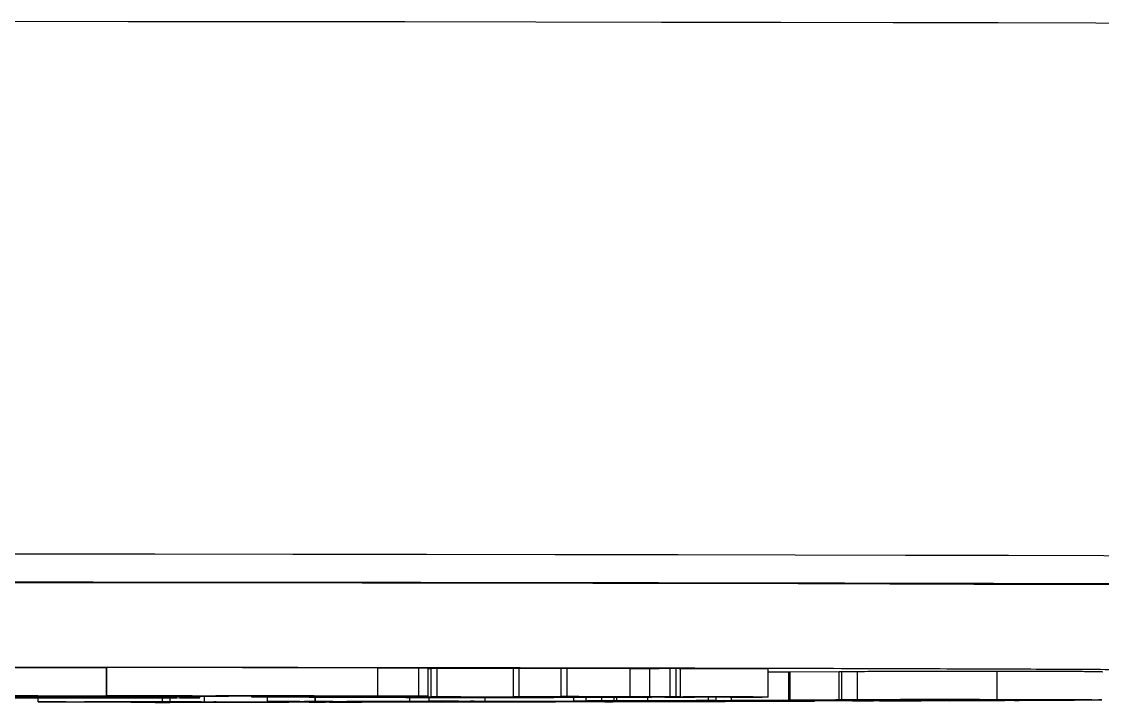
# Model space of a CAD drawing. Header units: millimetres. Extents: x 2251 to 4395, y 932 to 2449.
# Drawn here: x 3127.56 to 3166.1, y 1090.1 to 1114.38 of the extents above; entities that cross this region are included whole.
import ezdxf

# ---------------------------------------------------------------- set-up
doc = ezdxf.new("R2010")
doc.units = ezdxf.units.MM

msp = doc.modelspace()

# ---------------------------------------------------------------- linework, layer by layer
at = {"color": 7, "linetype": 'Continuous', "lineweight": 25}
for p, q in [((3130.588, 1091.322), (3126.519, 1091.328)), ((3130.598, 1091.322), (3130.588, 1091.322)), ((3130.588, 1090.322), (3130.588, 1091.322)), ((3140.261, 1091.322), (3130.598, 1091.337)), ((3130.598, 1090.337), (3130.598, 1091.337)), ((3141.719, 1091.322), (3140.261, 1091.322)), ((3140.261, 1090.322), (3140.261, 1091.322)), ((3142.053, 1091.318), (3141.719, 1091.322)), ((3141.719, 1090.322), (3141.719, 1091.322)), ((3142.053, 1090.318), (3142.053, 1091.318)), ((3142.165, 1091.294), (3142.053, 1091.294)), ((3142.371, 1091.299), (3142.165, 1091.297)), ((3142.165, 1090.297), (3142.165, 1091.297)), ((3145.101, 1091.289), (3142.371, 1091.299)), ((3142.371, 1090.299), (3142.371, 1091.299)), ((3145.306, 1091.299), (3145.101, 1091.297)), ((3145.101, 1090.297), (3145.101, 1091.297)), ((3146.804, 1091.294), (3145.306, 1091.299)), ((3145.306, 1090.299), (3145.306, 1091.299)), ((3147.009, 1091.303), (3146.804, 1091.301)), ((3146.804, 1090.301), (3146.804, 1091.301)), ((3149.262, 1091.295), (3147.009, 1091.303)), ((3147.009, 1090.303), (3147.009, 1091.303)), ((3149.262, 1090.295), (3149.262, 1091.295)), ((3149.945, 1091.297), (3149.945, 1090.297)), ((3150.898, 1091.301), (3150.685, 1091.301)), ((3150.685, 1090.301), (3150.685, 1091.301)), ((3150.898, 1090.301), (3150.898, 1091.301)), ((3151.055, 1090.298), (3151.055, 1091.298)), ((3154.188, 1090.291), (3154.188, 1091.291)), ((3154.905, 1091.173), (3154.188, 1091.17)), ((3154.964, 1091.173), (3154.905, 1091.173)), ((3154.905, 1091.173), (3154.905, 1090.173)), ((3156.719, 1091.184), (3154.964, 1091.173)), ((3154.964, 1090.173), (3154.964, 1091.173)), ((3156.811, 1091.184), (3156.719, 1091.184)), ((3156.719, 1090.184), (3156.719, 1091.184)), ((3157.364, 1091.189), (3156.811, 1091.185)), ((3156.811, 1090.185), (3156.811, 1091.185)), ((3157.364, 1090.189), (3157.364, 1091.189)), ((3162.351, 1090.195), (3162.351, 1091.195)), ((3126.519, 1090.328), (3130.588, 1090.322)), ((3130.344, 1090.321), (3128.14, 1090.325)), ((3128.15, 1090.112), (3128.15, 1090.251)), ((3128.15, 1090.112), (3132.586, 1090.117)), ((3128.304, 1090.111), (3128.15, 1090.112)), ((3128.531, 1090.112), (3128.304, 1090.111)), ((3128.752, 1090.262), (3128.752, 1090.263)), ((3128.752, 1090.263), (3130.252, 1090.263)), ((3128.752, 1090.263), (3128.752, 1090.263)), ((3128.909, 1090.262), (3128.752, 1090.262)), ((3128.752, 1090.253), (3128.752, 1090.262)), ((3129.962, 1090.253), (3128.752, 1090.253)), ((3128.752, 1090.253), (3128.752, 1090.253)), ((3128.752, 1090.253), (3128.909, 1090.253)), ((3128.909, 1090.253), (3128.909, 1090.262)), ((3132.79, 1090.097), (3129.142, 1090.111)), ((3129.146, 1090.254), (3129.146, 1090.262)), ((3129.567, 1090.258), (3129.567, 1090.262)), ((3130.173, 1090.258), (3129.567, 1090.258)), ((3129.567, 1090.258), (3129.567, 1090.254)), ((3130.146, 1090.258), (3129.567, 1090.258)), ((3129.725, 1090.3), (3129.725, 1090.322)), ((3130.929, 1090.299), (3129.725, 1090.3)), ((3129.804, 1090.262), (3130.094, 1090.262)), ((3129.804, 1090.253), (3129.804, 1090.258)), ((3129.804, 1090.253), (3129.962, 1090.253)), ((3129.866, 1090.112), (3131.448, 1090.106)), ((3129.962, 1090.253), (3129.962, 1090.258)), ((3129.962, 1090.253), (3129.962, 1090.253)), ((3131.338, 1090.115), (3130.07, 1090.113)), ((3130.146, 1090.264), (3130.146, 1090.258)), ((3131.041, 1090.253), (3130.173, 1090.258)), ((3130.252, 1090.263), (3130.252, 1090.264)), ((3130.567, 1090.258), (3131.357, 1090.254)), ((3130.588, 1090.322), (3133.634, 1090.331)), ((3130.742, 1090.335), (3130.598, 1090.337)), ((3130.598, 1090.337), (3140.261, 1090.322)), ((3131.778, 1090.253), (3131.041, 1090.253)), ((3134.695, 1090.315), (3131.191, 1090.32)), ((3131.357, 1090.254), (3131.357, 1090.263)), ((3134.481, 1090.33), (3131.435, 1090.321)), ((3131.435, 1090.321), (3134.939, 1090.315)), ((3131.448, 1090.106), (3132.762, 1090.108)), ((3131.515, 1090.26), (3131.515, 1090.263)), ((3132.914, 1090.107), (3131.6, 1090.106)), ((3131.6, 1090.106), (3133.515, 1090.098)), ((3131.62, 1090.253), (3131.62, 1090.263)), ((3131.62, 1090.253), (3131.778, 1090.253)), ((3131.778, 1090.253), (3131.778, 1090.263)), ((3131.778, 1090.253), (3131.778, 1090.253)), ((3131.851, 1090.306), (3131.851, 1090.319)), ((3131.851, 1090.306), (3134.695, 1090.315)), ((3133.634, 1090.331), (3132.221, 1090.333)), ((3132.317, 1090.096), (3132.317, 1090.099)), ((3132.469, 1090.095), (3132.317, 1090.096)), ((3132.317, 1090.096), (3132.588, 1090.096)), ((3135.542, 1090.313), (3132.375, 1090.304)), ((3137.086, 1090.101), (3132.469, 1090.095)), ((3132.586, 1090.117), (3132.586, 1090.252)), ((3132.586, 1090.117), (3133.954, 1090.114)), ((3132.588, 1090.096), (3132.588, 1090.098)), ((3132.852, 1090.118), (3132.852, 1090.252)), ((3132.852, 1090.118), (3134.081, 1090.12)), ((3133.035, 1090.117), (3132.852, 1090.118)), ((3132.958, 1090.111), (3132.958, 1090.117)), ((3132.958, 1090.111), (3133.23, 1090.112)), ((3133.11, 1090.111), (3132.958, 1090.111)), ((3133.29, 1090.117), (3133.035, 1090.117)), ((3133.23, 1090.112), (3134.734, 1090.106)), ((3133.954, 1090.114), (3133.777, 1090.114)), ((3133.916, 1090.258), (3133.916, 1090.308)), ((3138.287, 1090.104), (3133.916, 1090.117)), ((3133.954, 1090.114), (3133.954, 1090.117)), ((3134.081, 1090.12), (3134.081, 1090.309)), ((3134.081, 1090.12), (3140.968, 1090.112)), ((3134.127, 1090.098), (3135.304, 1090.099)), ((3134.462, 1090.106), (3134.36, 1090.106)), ((3134.5, 1090.117), (3134.415, 1090.117)), ((3134.415, 1090.117), (3138.541, 1090.105)), ((3134.734, 1090.106), (3134.462, 1090.106)), ((3137.985, 1090.324), (3134.481, 1090.33)), ((3142.276, 1090.109), (3134.5, 1090.117)), ((3134.734, 1090.106), (3134.734, 1090.115)), ((3134.939, 1090.329), (3134.939, 1090.315)), ((3134.939, 1090.315), (3137.985, 1090.324)), ((3135.304, 1090.099), (3135.304, 1090.113)), ((3139.498, 1090.307), (3135.542, 1090.313)), ((3135.749, 1090.313), (3135.749, 1090.291)), ((3135.749, 1090.291), (3135.954, 1090.293)), ((3138.832, 1090.323), (3135.786, 1090.314)), ((3135.786, 1090.314), (3137.594, 1090.311)), ((3135.954, 1090.293), (3135.954, 1090.313)), ((3135.954, 1090.293), (3137.334, 1090.288)), ((3136.312, 1090.105), (3136.312, 1090.11)), ((3136.312, 1090.105), (3136.587, 1090.105)), ((3136.328, 1090.123), (3136.328, 1090.289)), ((3136.328, 1090.123), (3138.023, 1090.126)), ((3136.511, 1090.122), (3136.328, 1090.123)), ((3136.85, 1090.123), (3136.511, 1090.122)), ((3136.587, 1090.105), (3136.587, 1090.109)), ((3136.587, 1090.105), (3137.086, 1090.101)), ((3144.068, 1090.263), (3136.799, 1090.288)), ((3137.086, 1090.101), (3137.086, 1090.108)), ((3137.334, 1090.288), (3137.334, 1090.31)), ((3141.053, 1090.112), (3137.476, 1090.123)), ((3137.594, 1090.311), (3137.594, 1090.319)), ((3137.594, 1090.311), (3139.148, 1090.312)), ((3137.73, 1090.123), (3142.531, 1090.109)), ((3137.832, 1090.124), (3137.789, 1090.124)), ((3141.883, 1090.291), (3137.806, 1090.286)), ((3137.806, 1090.286), (3139.08, 1090.282)), ((3137.811, 1090.103), (3137.811, 1090.106)), ((3137.996, 1090.102), (3137.811, 1090.103)), ((3137.811, 1090.103), (3138.15, 1090.103)), ((3138.025, 1090.125), (3137.832, 1090.124)), ((3139.691, 1090.105), (3137.996, 1090.102)), ((3138.023, 1090.126), (3138.023, 1090.284)), ((3138.023, 1090.126), (3138.029, 1090.126)), ((3138.029, 1090.284), (3138.029, 1090.126)), ((3138.029, 1090.126), (3141.398, 1090.132)), ((3138.15, 1090.103), (3138.15, 1090.105)), ((3138.541, 1090.105), (3138.541, 1090.113)), ((3143.665, 1090.113), (3138.653, 1090.125)), ((3142.053, 1090.318), (3138.832, 1090.323)), ((3139.08, 1090.288), (3139.08, 1090.282)), ((3139.08, 1090.282), (3143.157, 1090.287)), ((3139.148, 1090.323), (3139.148, 1090.312)), ((3139.148, 1090.312), (3139.498, 1090.307)), ((3139.167, 1090.105), (3139.167, 1090.112)), ((3139.167, 1090.105), (3139.506, 1090.105)), ((3139.269, 1090.126), (3141.442, 1090.121)), ((3140.413, 1090.129), (3139.335, 1090.127)), ((3139.498, 1090.307), (3139.498, 1090.322)), ((3139.506, 1090.105), (3139.506, 1090.112)), ((3139.506, 1090.105), (3139.691, 1090.105)), ((3143.627, 1090.285), (3139.55, 1090.28)), ((3139.55, 1090.28), (3140.788, 1090.276)), ((3139.691, 1090.105), (3139.691, 1090.111)), ((3140.261, 1090.322), (3141.719, 1090.322)), ((3140.788, 1090.282), (3140.788, 1090.276)), ((3140.788, 1090.276), (3144.865, 1090.281)), ((3140.968, 1090.112), (3141.053, 1090.112)), ((3140.968, 1090.112), (3140.968, 1090.112)), ((3145.337, 1090.279), (3141.261, 1090.274)), ((3141.261, 1090.274), (3142.458, 1090.27)), ((3141.398, 1090.132), (3141.398, 1090.272)), ((3141.398, 1090.132), (3143.014, 1090.13)), ((3141.442, 1090.121), (3142.559, 1090.123)), ((3142.769, 1090.122), (3141.652, 1090.12)), ((3141.652, 1090.12), (3144.282, 1090.114)), ((3141.719, 1090.322), (3142.053, 1090.318)), ((3143.157, 1090.287), (3141.883, 1090.291)), ((3142.075, 1090.27), (3142.075, 1090.133)), ((3142.075, 1090.133), (3144.09, 1090.138)), ((3142.303, 1090.133), (3142.075, 1090.133)), ((3142.165, 1090.297), (3142.371, 1090.299)), ((3142.26, 1090.294), (3142.273, 1090.292)), ((3142.273, 1090.292), (3146.853, 1090.276)), ((3142.531, 1090.109), (3142.276, 1090.109)), ((3142.514, 1090.133), (3142.303, 1090.133)), ((3142.371, 1090.299), (3145.859, 1090.286)), ((3142.38, 1090.126), (3142.611, 1090.127)), ((3142.59, 1090.126), (3142.38, 1090.126)), ((3142.458, 1090.276), (3142.458, 1090.27)), ((3142.458, 1090.27), (3146.534, 1090.275)), ((3142.531, 1090.109), (3142.531, 1090.116)), ((3142.559, 1090.123), (3142.559, 1090.126)), ((3142.611, 1090.127), (3144.68, 1090.122)), ((3143.014, 1090.13), (3142.891, 1090.13)), ((3146.652, 1090.273), (3142.93, 1090.268)), ((3142.93, 1090.268), (3143.439, 1090.267)), ((3148.577, 1090.122), (3143.137, 1090.133)), ((3149.575, 1090.272), (3143.216, 1090.294)), ((3143.369, 1090.111), (3143.369, 1090.114)), ((3143.369, 1090.111), (3143.6, 1090.112)), ((3143.579, 1090.111), (3143.369, 1090.111)), ((3143.439, 1090.267), (3143.439, 1090.269)), ((3143.439, 1090.267), (3144.49, 1090.266)), ((3147.508, 1090.118), (3143.579, 1090.111)), ((3143.6, 1090.113), (3143.6, 1090.112)), ((3144.865, 1090.281), (3143.627, 1090.285)), ((3146.175, 1090.13), (3143.701, 1090.134)), ((3143.716, 1090.136), (3144.106, 1090.137)), ((3144.49, 1090.266), (3144.068, 1090.263)), ((3144.09, 1090.138), (3144.09, 1090.263)), ((3144.449, 1090.122), (3144.309, 1090.122)), ((3144.68, 1090.122), (3144.449, 1090.122)), ((3144.49, 1090.266), (3144.49, 1090.27)), ((3144.68, 1090.122), (3144.68, 1090.13)), ((3144.91, 1090.114), (3144.91, 1090.13)), ((3144.91, 1090.114), (3145.911, 1090.116)), ((3145.101, 1090.297), (3145.306, 1090.299)), ((3145.306, 1090.299), (3148.103, 1090.289)), ((3146.534, 1090.275), (3145.337, 1090.279)), ((3145.859, 1090.286), (3147.749, 1090.289)), ((3145.911, 1090.116), (3145.911, 1090.128)), ((3147.749, 1090.289), (3146.151, 1090.294)), ((3146.955, 1090.131), (3146.175, 1090.13)), ((3146.302, 1090.122), (3146.302, 1090.127)), ((3146.302, 1090.122), (3146.564, 1090.122)), ((3148.258, 1090.287), (3146.367, 1090.285)), ((3146.367, 1090.285), (3148.877, 1090.276)), ((3147.217, 1090.131), (3146.402, 1090.129)), ((3146.402, 1090.129), (3149.141, 1090.124)), ((3146.564, 1090.122), (3146.564, 1090.126)), ((3146.564, 1090.122), (3147.508, 1090.118)), ((3147.395, 1090.273), (3146.652, 1090.273)), ((3146.804, 1090.301), (3147.009, 1090.303)), ((3146.853, 1090.276), (3146.853, 1090.281)), ((3146.853, 1090.276), (3147.713, 1090.275)), ((3147.009, 1090.303), (3149.262, 1090.295)), ((3151.655, 1090.127), (3147.217, 1090.131)), ((3147.236, 1090.273), (3147.236, 1090.144)), ((3147.713, 1090.275), (3147.395, 1090.273)), ((3147.508, 1090.118), (3147.508, 1090.124)), ((3147.686, 1090.147), (3147.686, 1090.275)), ((3148.054, 1090.134), (3147.71, 1090.132)), ((3147.71, 1090.132), (3151.584, 1090.129)), ((3147.713, 1090.275), (3147.713, 1090.278)), ((3149.817, 1090.292), (3147.854, 1090.298)), ((3148.103, 1090.289), (3148.103, 1090.298)), ((3148.103, 1090.289), (3149.817, 1090.292)), ((3148.251, 1090.148), (3148.251, 1090.276)), ((3151.129, 1090.277), (3148.258, 1090.287)), ((3148.351, 1090.121), (3148.351, 1090.123)), ((3148.581, 1090.12), (3148.351, 1090.121)), ((3148.351, 1090.121), (3148.563, 1090.121)), ((3148.563, 1090.121), (3148.563, 1090.122)), ((3150.206, 1090.124), (3148.581, 1090.12)), ((3150.325, 1090.29), (3148.612, 1090.288)), ((3148.612, 1090.288), (3150.502, 1090.281)), ((3148.686, 1090.149), (3148.686, 1090.275)), ((3148.782, 1090.15), (3148.782, 1090.275)), ((3148.782, 1090.15), (3150.898, 1090.148)), ((3148.877, 1090.276), (3148.877, 1090.285)), ((3148.877, 1090.276), (3150.02, 1090.275)), ((3149.141, 1090.124), (3149.141, 1090.129)), ((3149.444, 1090.295), (3151.008, 1090.289)), ((3150.02, 1090.275), (3149.575, 1090.272)), ((3149.765, 1090.124), (3149.765, 1090.129)), ((3149.765, 1090.124), (3149.977, 1090.124)), ((3149.896, 1090.153), (3149.896, 1090.274)), ((3149.896, 1090.153), (3152.059, 1090.161)), ((3150.161, 1090.153), (3149.896, 1090.153)), ((3149.977, 1090.124), (3149.977, 1090.129)), ((3149.977, 1090.124), (3150.206, 1090.124)), ((3150.02, 1090.275), (3150.02, 1090.281)), ((3150.784, 1090.155), (3150.161, 1090.153)), ((3150.162, 1090.138), (3150.162, 1090.153)), ((3150.206, 1090.124), (3150.206, 1090.128)), ((3153.523, 1090.279), (3150.325, 1090.29)), ((3150.502, 1090.281), (3150.502, 1090.289)), ((3150.502, 1090.281), (3151.553, 1090.281)), ((3150.685, 1090.301), (3150.898, 1090.301)), ((3150.898, 1090.148), (3150.792, 1090.147)), ((3151.553, 1090.281), (3151.129, 1090.277)), ((3151.152, 1090.289), (3152.824, 1090.283)), ((3157.717, 1090.147), (3151.381, 1090.156)), ((3151.553, 1090.281), (3151.553, 1090.286)), ((3152.645, 1090.129), (3151.655, 1090.127)), ((3152.325, 1090.161), (3151.703, 1090.158)), ((3151.814, 1090.157), (3151.814, 1090.159)), ((3151.814, 1090.157), (3158.15, 1090.149)), ((3151.996, 1090.141), (3151.996, 1090.155)), ((3151.996, 1090.141), (3153.562, 1090.146)), ((3152.244, 1090.141), (3151.996, 1090.141)), ((3152.059, 1090.161), (3152.059, 1090.284)), ((3152.059, 1090.161), (3152.325, 1090.161)), ((3152.204, 1090.129), (3152.416, 1090.13)), ((3152.433, 1090.141), (3152.244, 1090.141)), ((3152.325, 1090.161), (3152.325, 1090.283)), ((3152.416, 1090.13), (3152.645, 1090.129)), ((3152.824, 1090.283), (3153.97, 1090.282)), ((3152.869, 1090.164), (3152.869, 1090.281)), ((3152.869, 1090.164), (3154.905, 1090.173)), ((3154.19, 1090.161), (3152.869, 1090.164)), ((3154.714, 1090.139), (3153.306, 1090.142)), ((3153.97, 1090.282), (3153.523, 1090.279)), ((3153.562, 1090.146), (3153.562, 1090.153)), ((3153.562, 1090.146), (3153.81, 1090.145)), ((3153.81, 1090.145), (3153.654, 1090.145)), ((3153.766, 1090.143), (3153.766, 1090.145)), ((3153.766, 1090.143), (3155.837, 1090.14)), ((3153.81, 1090.145), (3153.81, 1090.152)), ((3153.863, 1090.164), (3154.416, 1090.162)), ((3154.739, 1090.171), (3153.957, 1090.167)), ((3154.188, 1090.291), (3154.147, 1090.287)), ((3154.416, 1090.162), (3154.19, 1090.161)), ((3154.416, 1090.162), (3154.416, 1090.169)), ((3154.675, 1090.136), (3154.675, 1090.139)), ((3160.476, 1090.154), (3154.739, 1090.171)), ((3154.905, 1090.173), (3160.644, 1090.156)), ((3154.964, 1090.173), (3156.719, 1090.184)), ((3155.257, 1090.173), (3154.964, 1090.173)), ((3155.347, 1090.174), (3155.257, 1090.173)), ((3155.407, 1090.138), (3155.401, 1090.138)), ((3155.837, 1090.14), (3155.837, 1090.15)), ((3162.852, 1090.169), (3155.898, 1090.174)), ((3156.457, 1090.18), (3155.956, 1090.177)), ((3156.183, 1090.176), (3156.183, 1090.179)), ((3156.183, 1090.176), (3159.198, 1090.174)), ((3156.719, 1090.184), (3158.57, 1090.183)), ((3156.811, 1090.185), (3157.364, 1090.189)), ((3157.116, 1090.184), (3156.811, 1090.185)), ((3157.189, 1090.185), (3157.116, 1090.184)), ((3157.206, 1090.144), (3157.206, 1090.148)), ((3157.206, 1090.144), (3157.828, 1090.146)), ((3157.472, 1090.143), (3157.206, 1090.144)), ((3159.635, 1090.151), (3157.472, 1090.143)), ((3164.933, 1090.182), (3157.703, 1090.186)), ((3157.828, 1090.146), (3157.931, 1090.146)), ((3157.902, 1090.188), (3165.131, 1090.184)), ((3158.15, 1090.149), (3158.15, 1090.161)), ((3158.57, 1090.183), (3158.57, 1090.185)), ((3158.57, 1090.183), (3158.576, 1090.183)), ((3158.576, 1090.183), (3158.576, 1090.185)), ((3158.747, 1090.149), (3158.747, 1090.159)), ((3158.747, 1090.149), (3159.37, 1090.151)), ((3158.794, 1090.18), (3158.794, 1090.185)), ((3159.084, 1090.179), (3158.794, 1090.18)), ((3158.794, 1090.18), (3158.901, 1090.18)), ((3158.901, 1090.18), (3158.901, 1090.185)), ((3158.901, 1090.18), (3161.77, 1090.178)), ((3159.198, 1090.174), (3159.718, 1090.177)), ((3159.37, 1090.151), (3159.37, 1090.157)), ((3159.37, 1090.151), (3159.635, 1090.151)), ((3160.011, 1090.176), (3159.491, 1090.173)), ((3159.491, 1090.173), (3163.138, 1090.171)), ((3159.635, 1090.151), (3159.635, 1090.157)), ((3162.626, 1090.164), (3160.476, 1090.154)), ((3160.644, 1090.156), (3160.644, 1090.171)), ((3160.644, 1090.156), (3161.607, 1090.161)), ((3160.869, 1090.166), (3160.869, 1090.17)), ((3160.869, 1090.166), (3161.05, 1090.167)), ((3161.05, 1090.167), (3161.05, 1090.17)), ((3161.05, 1090.167), (3162.626, 1090.164)), ((3161.662, 1090.177), (3161.467, 1090.178)), ((3161.77, 1090.178), (3161.662, 1090.177)), ((3161.77, 1090.178), (3161.77, 1090.184)), ((3162.626, 1090.164), (3162.626, 1090.169)), ((3162.972, 1090.167), (3163.08, 1090.168)), ((3163.265, 1090.167), (3162.972, 1090.167)), ((3163.138, 1090.171), (3163.138, 1090.183)), ((3163.203, 1090.18), (3163.203, 1090.183)), ((3163.203, 1090.18), (3163.39, 1090.18)), ((3165.091, 1090.177), (3163.265, 1090.167)), ((3163.39, 1090.18), (3163.39, 1090.183)), ((3163.39, 1090.18), (3165.091, 1090.177)), ((3163.689, 1090.171), (3163.689, 1090.183)), ((3163.689, 1090.171), (3164.153, 1090.174)), ((3165.141, 1090.18), (3165.228, 1090.181)), ((3165.445, 1090.18), (3165.141, 1090.18)), ((3165.975, 1090.185), (3165.445, 1090.18)), ((3166.043, 1090.185), (3165.975, 1090.185))]:
    msp.add_line(p, q, dxfattribs=at)
at = {"color": 7, "linetype": 'Continuous', "lineweight": 25, "flags": 128}
for points in [[(3179.336, 1114.268), (3178.544, 1114.273), (3176.675, 1114.284), (3174.461, 1114.295), (3171.913, 1114.305), (3169.043, 1114.315), (3165.864, 1114.325), (3162.391, 1114.334), (3158.64, 1114.342), (3154.629, 1114.35), (3150.376, 1114.357), (3145.901, 1114.364), (3141.225, 1114.37), (3136.368, 1114.375), (3131.355, 1114.38), (3126.208, 1114.384)], [(3181.218, 1095.251), (3180.078, 1095.262), (3178.587, 1095.273), (3176.751, 1095.284), (3174.58, 1095.294), (3172.082, 1095.305), (3169.27, 1095.314), (3166.155, 1095.324), (3162.753, 1095.333), (3159.078, 1095.341), (3155.147, 1095.349), (3150.977, 1095.356), (3146.589, 1095.363), (3142.001, 1095.369), (3137.234, 1095.374), (3132.31, 1095.379), (3127.252, 1095.383), (3122.081, 1095.386), (3116.822, 1095.388)], [(3174.009, 1094.22), (3173.965, 1094.226), (3173.609, 1094.236), (3172.898, 1094.247), (3171.838, 1094.258), (3170.431, 1094.268), (3168.687, 1094.278), (3166.612, 1094.288), (3164.219, 1094.297), (3161.517, 1094.307), (3158.522, 1094.315), (3155.248, 1094.323), (3151.711, 1094.331), (3147.929, 1094.338), (3143.921, 1094.345), (3139.706, 1094.351), (3135.306, 1094.356), (3130.743, 1094.361), (3126.039, 1094.365)], [(3126.332, 1090.258), (3126.518, 1090.26), (3127.056, 1090.262), (3127.895, 1090.264), (3128.952, 1090.265), (3130.124, 1090.266), (3131.296, 1090.265), (3132.353, 1090.264), (3133.192, 1090.262), (3133.731, 1090.26), (3133.916, 1090.258), (3133.731, 1090.255), (3133.192, 1090.253), (3132.353, 1090.251), (3131.296, 1090.25), (3130.124, 1090.25), (3128.952, 1090.25), (3127.895, 1090.251), (3127.056, 1090.253), (3126.518, 1090.255), (3126.332, 1090.258)], [(3127.153, 1090.258), (3127.332, 1090.26), (3127.848, 1090.262), (3128.639, 1090.263), (3129.608, 1090.264), (3130.64, 1090.264), (3131.61, 1090.263), (3132.4, 1090.262), (3132.916, 1090.26), (3133.096, 1090.258), (3132.916, 1090.256), (3132.4, 1090.254), (3131.61, 1090.252), (3130.64, 1090.251), (3129.608, 1090.251), (3128.639, 1090.252), (3127.848, 1090.254), (3127.332, 1090.256), (3127.153, 1090.258)]]:
    msp.add_lwpolyline(points, dxfattribs=at)
at = {"color": 7, "linetype": 'Continuous', "lineweight": 25}
for points, knots in [([(3180.235, 1094.25), (3179.708, 1094.256), (3178.646, 1094.267), (3176.107, 1094.282), (3172.838, 1094.298), (3168.775, 1094.313), (3163.964, 1094.327), (3158.471, 1094.34), (3152.377, 1094.352), (3145.774, 1094.362), (3138.795, 1094.371), (3131.553, 1094.378), (3124.176, 1094.383), (3119.139, 1094.385), (3116.643, 1094.386)], [0, 0, 0, 0, 0.0799588, 0.1613715, 0.2441424, 0.3288926, 0.4142166, 0.5, 0.5857784, 0.6711024, 0.7558576, 0.8386237, 0.9200388, 1, 1, 1, 1]), ([(3034.064, 1091.223), (3034.111, 1091.226), (3034.218, 1091.234), (3035.088, 1091.247), (3036.569, 1091.261), (3038.744, 1091.274), (3041.574, 1091.288), (3045.088, 1091.301), (3049.242, 1091.313), (3053.986, 1091.324), (3059.247, 1091.334), (3064.939, 1091.343), (3070.962, 1091.35), (3077.185, 1091.357), (3083.551, 1091.361), (3089.903, 1091.364), (3096.242, 1091.366), (3102.509, 1091.367), (3108.776, 1091.366), (3115.115, 1091.364), (3121.468, 1091.361), (3127.833, 1091.357), (3134.057, 1091.35), (3140.079, 1091.343), (3145.771, 1091.334), (3151.032, 1091.324), (3155.776, 1091.313), (3159.93, 1091.301), (3163.444, 1091.288), (3166.274, 1091.274), (3168.45, 1091.261), (3169.931, 1091.247), (3170.802, 1091.234), (3170.909, 1091.226), (3170.957, 1091.223)], [0, 0, 0, 0, 0.023828, 0.053273, 0.084485, 0.115699, 0.147957, 0.180726, 0.213842, 0.247136, 0.28043, 0.313546, 0.346314, 0.378573, 0.409785, 0.440999, 0.470442, 0.499888, 0.529332, 0.558778, 0.58999, 0.621203, 0.653462, 0.68623, 0.719347, 0.752641, 0.785934, 0.819051, 0.851819, 0.884078, 0.915289, 0.946503, 0.975948, 1, 1, 1, 1]), ([(3149.945, 1091.297), (3149.826, 1091.297), (3149.646, 1091.296), (3149.418, 1091.296), (3149.314, 1091.295), (3149.262, 1091.295)], [0, 0, 0, 0, 0.498826, 0.749076, 1, 1, 1, 1]), ([(3150.685, 1091.301), (3150.639, 1091.3), (3150.546, 1091.3), (3150.347, 1091.298), (3150.106, 1091.297), (3149.945, 1091.297)], [0, 0, 0, 0, 0.251433, 0.502936, 1, 1, 1, 1]), ([(3151.019, 1091.298), (3151.023, 1091.298), (3151.032, 1091.299), (3150.946, 1091.3), (3150.898, 1091.301)], [0, 0, 0, 0, 0.431539, 1, 1, 1, 1]), ([(3154.188, 1091.291), (3153.871, 1091.29), (3153.237, 1091.29), (3152.168, 1091.289), (3151.423, 1091.289), (3151.008, 1091.289)], [0, 0, 0, 0, 0.307787, 0.615394, 1, 1, 1, 1]), ([(3162.351, 1091.195), (3161.685, 1091.195), (3160.657, 1091.195), (3159.253, 1091.195), (3158.334, 1091.193), (3157.675, 1091.192), (3157.468, 1091.19), (3157.364, 1091.189)], [0, 0, 0, 0, 0.320379, 0.494238, 0.669149, 0.833043, 1, 1, 1, 1]), ([(3166.089, 1091.187), (3166.095, 1091.187), (3166.138, 1091.188), (3165.891, 1091.19), (3165.298, 1091.192), (3164.083, 1091.194), (3163.013, 1091.194), (3162.351, 1091.195)], [0, 0, 0, 0, 0.030225, 0.211144, 0.392436, 0.624543, 1, 1, 1, 1]), ([(3121.629, 1090.313), (3122.298, 1090.313), (3123.55, 1090.313), (3125.366, 1090.313), (3127.409, 1090.315), (3129.066, 1090.318), (3130.016, 1090.32), (3130.344, 1090.321)], [0, 0, 0, 0, 0.198997, 0.37265, 0.545625, 0.843257, 1, 1, 1, 1]), ([(3131.191, 1090.32), (3130.768, 1090.319), (3129.702, 1090.316), (3127.479, 1090.313), (3124.538, 1090.311), (3122.629, 1090.312), (3121.678, 1090.312)], [0, 0, 0, 0, 0.185716, 0.467958, 0.734859, 1, 1, 1, 1]), ([(3128.14, 1090.325), (3128.003, 1090.325), (3127.729, 1090.325), (3127.24, 1090.326), (3126.875, 1090.326), (3126.663, 1090.326)], [0, 0, 0, 0, 0.296385, 0.592978, 1, 1, 1, 1]), ([(3129.142, 1090.111), (3129.111, 1090.111), (3129.061, 1090.112), (3128.951, 1090.112), (3128.841, 1090.112), (3128.693, 1090.112), (3128.595, 1090.112), (3128.531, 1090.112)], [0, 0, 0, 0, 0.23968, 0.390629, 0.542071, 0.705503, 1, 1, 1, 1]), ([(3129.146, 1090.262), (3129.145, 1090.262), (3129.142, 1090.262), (3129.112, 1090.262), (3129.073, 1090.262), (3129.004, 1090.262), (3128.948, 1090.262), (3128.909, 1090.262)], [0, 0, 0, 0, 0.250411, 0.398556, 0.54744, 0.686236, 1, 1, 1, 1]), ([(3128.909, 1090.253), (3128.955, 1090.253), (3129.018, 1090.253), (3129.09, 1090.253), (3129.126, 1090.254), (3129.144, 1090.254), (3129.146, 1090.254), (3129.146, 1090.254)], [0, 0, 0, 0, 0.364031, 0.510061, 0.655864, 0.843841, 1, 1, 1, 1]), ([(3129.567, 1090.262), (3129.569, 1090.262), (3129.572, 1090.262), (3129.603, 1090.262), (3129.653, 1090.262), (3129.722, 1090.262), (3129.777, 1090.262), (3129.804, 1090.262)], [0, 0, 0, 0, 0.2228941, 0.3848357, 0.547319, 0.7730719, 1, 1, 1, 1]), ([(3129.567, 1090.254), (3129.569, 1090.254), (3129.572, 1090.254), (3129.601, 1090.254), (3129.649, 1090.253), (3129.719, 1090.253), (3129.774, 1090.253), (3129.804, 1090.253)], [0, 0, 0, 0, 0.210223, 0.375759, 0.542534, 0.746796, 1, 1, 1, 1]), ([(3129.725, 1090.3), (3129.928, 1090.301), (3130.334, 1090.302), (3130.89, 1090.303), (3131.396, 1090.305), (3131.7, 1090.306), (3131.851, 1090.306)], [0, 0, 0, 0, 0.2816241, 0.5632509, 0.7816188, 1, 1, 1, 1]), ([(3130.07, 1090.113), (3130.01, 1090.113), (3129.912, 1090.113), (3129.828, 1090.113), (3129.796, 1090.113), (3129.809, 1090.112), (3129.846, 1090.112), (3129.866, 1090.112)], [0, 0, 0, 0, 0.300073, 0.489629, 0.647488, 0.805846, 1, 1, 1, 1]), ([(3130.094, 1090.262), (3130.236, 1090.262), (3130.462, 1090.262), (3130.747, 1090.262), (3130.933, 1090.262), (3131.051, 1090.261), (3131.062, 1090.26), (3131.067, 1090.26)], [0, 0, 0, 0, 0.2723579, 0.4349177, 0.5983033, 0.7904262, 1, 1, 1, 1]), ([(3131.067, 1090.26), (3131.056, 1090.26), (3131.04, 1090.259), (3130.845, 1090.259), (3130.626, 1090.258), (3130.384, 1090.258), (3130.217, 1090.258), (3130.146, 1090.258)], [0, 0, 0, 0, 0.330883, 0.501179, 0.670916, 0.859688, 1, 1, 1, 1]), ([(3130.252, 1090.263), (3130.44, 1090.263), (3130.744, 1090.263), (3131.112, 1090.262), (3131.341, 1090.262), (3131.491, 1090.261), (3131.506, 1090.261), (3131.515, 1090.26)], [0, 0, 0, 0, 0.300185, 0.484444, 0.635934, 0.787745, 1, 1, 1, 1]), ([(3131.515, 1090.26), (3131.506, 1090.26), (3131.49, 1090.26), (3131.318, 1090.259), (3131.055, 1090.258), (3130.792, 1090.258), (3130.615, 1090.258), (3130.567, 1090.258)], [0, 0, 0, 0, 0.267946, 0.469277, 0.670405, 0.911995, 1, 1, 1, 1]), ([(3132.221, 1090.333), (3132.084, 1090.333), (3131.81, 1090.334), (3131.321, 1090.334), (3130.954, 1090.335), (3130.742, 1090.335)], [0, 0, 0, 0, 0.2959723, 0.5921499, 1, 1, 1, 1]), ([(3132.375, 1090.304), (3132.182, 1090.303), (3131.837, 1090.302), (3131.357, 1090.301), (3131.072, 1090.3), (3130.929, 1090.299)], [0, 0, 0, 0, 0.388154, 0.694028, 1, 1, 1, 1]), ([(3133.777, 1090.114), (3133.531, 1090.114), (3133.037, 1090.115), (3132.288, 1090.115), (3131.693, 1090.115), (3131.43, 1090.115), (3131.338, 1090.115)], [0, 0, 0, 0, 0.329191, 0.661633, 0.881808, 1, 1, 1, 1]), ([(3131.357, 1090.254), (3131.37, 1090.254), (3131.397, 1090.254), (3131.455, 1090.253), (3131.532, 1090.253), (3131.589, 1090.253), (3131.62, 1090.253)], [0, 0, 0, 0, 0.249458, 0.50098, 0.731039, 1, 1, 1, 1]), ([(3132.588, 1090.096), (3132.657, 1090.096), (3132.758, 1090.096), (3132.819, 1090.097), (3132.838, 1090.097)], [0, 0, 0, 0, 0.687811, 1, 1, 1, 1]), ([(3132.762, 1090.108), (3132.88, 1090.108), (3133.07, 1090.108), (3133.255, 1090.109), (3133.323, 1090.109), (3133.283, 1090.11), (3133.175, 1090.11), (3133.11, 1090.111)], [0, 0, 0, 0, 0.253965, 0.40631, 0.559769, 0.73662, 1, 1, 1, 1]), ([(3132.863, 1090.097), (3132.863, 1090.097), (3132.871, 1090.097), (3132.853, 1090.097), (3132.815, 1090.097), (3132.79, 1090.097)], [0, 0, 0, 0, 0.006784, 0.3662, 1, 1, 1, 1]), ([(3134.36, 1090.106), (3134.238, 1090.106), (3134.065, 1090.107), (3133.727, 1090.107), (3133.464, 1090.107), (3133.184, 1090.107), (3133.006, 1090.107), (3132.914, 1090.107)], [0, 0, 0, 0, 0.375008, 0.532176, 0.663237, 0.825783, 1, 1, 1, 1]), ([(3133.916, 1090.117), (3133.879, 1090.117), (3133.819, 1090.118), (3133.704, 1090.118), (3133.602, 1090.118), (3133.468, 1090.118), (3133.367, 1090.118), (3133.3, 1090.117), (3133.29, 1090.117)], [0, 0, 0, 0, 0.239791, 0.395723, 0.528329, 0.660993, 0.950414, 1, 1, 1, 1]), ([(3133.515, 1090.098), (3133.547, 1090.098), (3133.599, 1090.098), (3133.715, 1090.098), (3133.844, 1090.098), (3133.988, 1090.098), (3134.083, 1090.098), (3134.127, 1090.098)], [0, 0, 0, 0, 0.2422509, 0.3981104, 0.5540249, 0.7912917, 1, 1, 1, 1]), ([(3135.304, 1090.099), (3135.517, 1090.1), (3135.945, 1090.1), (3136.307, 1090.102), (3136.427, 1090.103), (3136.354, 1090.104), (3136.312, 1090.105)], [0, 0, 0, 0, 0.248815, 0.500063, 0.713643, 1, 1, 1, 1]), ([(3136.799, 1090.288), (3136.709, 1090.288), (3136.528, 1090.289), (3136.188, 1090.29), (3135.91, 1090.29), (3135.749, 1090.291)], [0, 0, 0, 0, 0.297034, 0.594269, 1, 1, 1, 1]), ([(3137.476, 1090.123), (3137.439, 1090.123), (3137.379, 1090.123), (3137.259, 1090.123), (3137.149, 1090.123), (3137.005, 1090.123), (3136.914, 1090.123), (3136.85, 1090.123)], [0, 0, 0, 0, 0.239941, 0.39539, 0.551967, 0.684504, 1, 1, 1, 1]), ([(3137.334, 1090.288), (3137.901, 1090.288), (3139.011, 1090.29), (3140.661, 1090.292), (3141.727, 1090.294), (3142.26, 1090.294)], [0, 0, 0, 0, 0.343183, 0.671556, 1, 1, 1, 1]), ([(3137.789, 1090.124), (3137.754, 1090.124), (3137.689, 1090.124), (3137.639, 1090.124), (3137.641, 1090.124), (3137.675, 1090.123), (3137.713, 1090.123), (3137.73, 1090.123)], [0, 0, 0, 0, 0.256868, 0.47724, 0.662008, 0.845558, 1, 1, 1, 1]), ([(3138.653, 1090.125), (3138.608, 1090.125), (3138.539, 1090.125), (3138.419, 1090.125), (3138.315, 1090.125), (3138.174, 1090.125), (3138.085, 1090.125), (3138.025, 1090.125)], [0, 0, 0, 0, 0.2536824, 0.4001164, 0.52343, 0.6771969, 1, 1, 1, 1]), ([(3138.15, 1090.103), (3138.209, 1090.103), (3138.297, 1090.103), (3138.376, 1090.104), (3138.396, 1090.104), (3138.374, 1090.104), (3138.326, 1090.104), (3138.291, 1090.104), (3138.287, 1090.104)], [0, 0, 0, 0, 0.305771, 0.455285, 0.605942, 0.744239, 0.965757, 1, 1, 1, 1]), ([(3138.541, 1090.105), (3138.574, 1090.105), (3138.633, 1090.105), (3138.753, 1090.104), (3138.885, 1090.104), (3139.03, 1090.104), (3139.119, 1090.105), (3139.167, 1090.105)], [0, 0, 0, 0, 0.215896, 0.385328, 0.555954, 0.7641, 1, 1, 1, 1]), ([(3139.335, 1090.127), (3139.279, 1090.127), (3139.197, 1090.127), (3139.148, 1090.127), (3139.153, 1090.126), (3139.154, 1090.126)], [0, 0, 0, 0, 0.636816, 0.940157, 1, 1, 1, 1]), ([(3139.161, 1090.126), (3139.177, 1090.126), (3139.203, 1090.126), (3139.251, 1090.126), (3139.269, 1090.126)], [0, 0, 0, 0, 0.614189, 1, 1, 1, 1]), ([(3142.891, 1090.13), (3142.625, 1090.13), (3142.09, 1090.13), (3141.323, 1090.13), (3140.743, 1090.13), (3140.502, 1090.129), (3140.413, 1090.129)], [0, 0, 0, 0, 0.321306, 0.64529, 0.869658, 1, 1, 1, 1]), ([(3143.216, 1090.294), (3143.125, 1090.294), (3142.944, 1090.295), (3142.604, 1090.296), (3142.326, 1090.296), (3142.165, 1090.297)], [0, 0, 0, 0, 0.297034, 0.594269, 1, 1, 1, 1]), ([(3143.137, 1090.133), (3143.079, 1090.133), (3142.995, 1090.133), (3142.854, 1090.133), (3142.74, 1090.133), (3142.624, 1090.133), (3142.553, 1090.133), (3142.514, 1090.133)], [0, 0, 0, 0, 0.300741, 0.442976, 0.585498, 0.770192, 1, 1, 1, 1]), ([(3142.559, 1090.123), (3142.656, 1090.123), (3142.814, 1090.123), (3142.891, 1090.124), (3142.921, 1090.124)], [0, 0, 0, 0, 0.6084263, 1, 1, 1, 1]), ([(3142.931, 1090.124), (3142.934, 1090.124), (3142.947, 1090.125), (3142.838, 1090.125), (3142.683, 1090.126), (3142.59, 1090.126)], [0, 0, 0, 0, 0.107107, 0.469394, 1, 1, 1, 1]), ([(3144.309, 1090.122), (3144.165, 1090.122), (3143.952, 1090.123), (3143.582, 1090.123), (3143.299, 1090.123), (3143.014, 1090.123), (3142.859, 1090.123), (3142.769, 1090.122)], [0, 0, 0, 0, 0.337772, 0.500301, 0.664443, 0.804956, 1, 1, 1, 1]), ([(3143.701, 1090.134), (3143.656, 1090.135), (3143.586, 1090.135), (3143.553, 1090.135), (3143.57, 1090.135), (3143.626, 1090.136), (3143.69, 1090.136), (3143.716, 1090.136)], [0, 0, 0, 0, 0.273037, 0.428356, 0.583344, 0.832242, 1, 1, 1, 1]), ([(3143.6, 1090.112), (3143.662, 1090.112), (3143.751, 1090.112), (3143.804, 1090.112), (3143.793, 1090.112), (3143.744, 1090.113), (3143.691, 1090.113), (3143.665, 1090.113)], [0, 0, 0, 0, 0.358471, 0.509487, 0.66217, 0.836846, 1, 1, 1, 1]), ([(3144.09, 1090.138), (3144.378, 1090.138), (3144.82, 1090.139), (3145.595, 1090.14), (3146.217, 1090.14), (3146.817, 1090.139), (3147.134, 1090.139), (3147.309, 1090.139)], [0, 0, 0, 0, 0.321782, 0.493409, 0.666308, 0.816214, 1, 1, 1, 1]), ([(3144.106, 1090.137), (3144.356, 1090.137), (3144.725, 1090.138), (3145.383, 1090.138), (3145.914, 1090.138), (3146.393, 1090.138), (3146.665, 1090.137), (3146.783, 1090.137)], [0, 0, 0, 0, 0.331594, 0.48998, 0.648562, 0.847889, 1, 1, 1, 1]), ([(3144.282, 1090.114), (3144.324, 1090.114), (3144.394, 1090.114), (3144.528, 1090.114), (3144.665, 1090.114), (3144.798, 1090.114), (3144.876, 1090.114), (3144.91, 1090.114)], [0, 0, 0, 0, 0.244529, 0.408946, 0.573274, 0.814793, 1, 1, 1, 1]), ([(3146.151, 1090.294), (3146.061, 1090.295), (3145.88, 1090.295), (3145.54, 1090.296), (3145.261, 1090.297), (3145.101, 1090.297)], [0, 0, 0, 0, 0.29737, 0.594968, 1, 1, 1, 1]), ([(3145.911, 1090.116), (3146.097, 1090.116), (3146.439, 1090.117), (3146.55, 1090.118), (3146.601, 1090.119)], [0, 0, 0, 0, 0.540563, 1, 1, 1, 1]), ([(3146.593, 1090.119), (3146.594, 1090.12), (3146.6, 1090.121), (3146.426, 1090.121), (3146.302, 1090.122)], [0, 0, 0, 0, 0.287101, 1, 1, 1, 1]), ([(3146.783, 1090.137), (3146.974, 1090.137), (3147.285, 1090.136), (3147.508, 1090.135), (3147.496, 1090.134), (3147.331, 1090.132), (3147.09, 1090.132), (3146.955, 1090.131)], [0, 0, 0, 0, 0.272894, 0.445011, 0.618101, 0.78577, 1, 1, 1, 1]), ([(3147.854, 1090.298), (3147.764, 1090.299), (3147.583, 1090.299), (3147.243, 1090.3), (3146.965, 1090.301), (3146.804, 1090.301)], [0, 0, 0, 0, 0.297034, 0.594269, 1, 1, 1, 1]), ([(3149.597, 1090.136), (3149.086, 1090.137), (3148.153, 1090.139), (3147.428, 1090.142), (3147.195, 1090.144), (3147.283, 1090.146), (3147.553, 1090.147), (3147.686, 1090.147)], [0, 0, 0, 0, 0.329821, 0.602198, 0.751389, 0.876805, 1, 1, 1, 1]), ([(3147.309, 1090.139), (3147.538, 1090.138), (3147.919, 1090.137), (3148.115, 1090.136), (3148.089, 1090.135), (3148.084, 1090.135)], [0, 0, 0, 0, 0.543092, 0.902457, 1, 1, 1, 1]), ([(3147.686, 1090.147), (3147.726, 1090.147), (3147.806, 1090.147), (3147.992, 1090.148), (3148.147, 1090.148), (3148.251, 1090.148)], [0, 0, 0, 0, 0.2508442, 0.5020675, 1, 1, 1, 1]), ([(3147.977, 1090.147), (3147.894, 1090.146), (3147.737, 1090.146), (3147.728, 1090.144), (3147.96, 1090.143), (3148.753, 1090.14), (3149.623, 1090.139), (3150.162, 1090.138)], [0, 0, 0, 0, 0.097711, 0.183041, 0.35825, 0.602223, 1, 1, 1, 1]), ([(3150.792, 1090.147), (3150.477, 1090.148), (3149.917, 1090.148), (3149.138, 1090.148), (3148.538, 1090.148), (3148.181, 1090.147), (3148.024, 1090.147), (3147.977, 1090.147)], [0, 0, 0, 0, 0.327037, 0.582977, 0.754619, 0.926745, 1, 1, 1, 1]), ([(3148.251, 1090.148), (3148.289, 1090.148), (3148.365, 1090.148), (3148.516, 1090.149), (3148.618, 1090.149), (3148.686, 1090.149)], [0, 0, 0, 0, 0.251606, 0.503238, 1, 1, 1, 1]), ([(3148.563, 1090.121), (3148.615, 1090.121), (3148.69, 1090.121), (3148.739, 1090.122), (3148.728, 1090.122), (3148.675, 1090.122), (3148.611, 1090.122), (3148.577, 1090.122)], [0, 0, 0, 0, 0.327317, 0.476421, 0.626546, 0.796314, 1, 1, 1, 1]), ([(3148.686, 1090.149), (3148.732, 1090.149), (3148.821, 1090.149), (3148.832, 1090.15), (3148.795, 1090.15), (3148.782, 1090.15)], [0, 0, 0, 0, 0.406204, 0.795736, 1, 1, 1, 1]), ([(3149.141, 1090.124), (3149.179, 1090.124), (3149.248, 1090.123), (3149.372, 1090.123), (3149.506, 1090.123), (3149.645, 1090.124), (3149.725, 1090.124), (3149.765, 1090.124)], [0, 0, 0, 0, 0.208612, 0.37176, 0.536244, 0.765787, 1, 1, 1, 1]), ([(3149.262, 1090.295), (3149.368, 1090.296), (3149.528, 1090.296), (3149.763, 1090.296), (3149.884, 1090.297), (3149.945, 1090.297)], [0, 0, 0, 0, 0.498374, 0.749082, 1, 1, 1, 1]), ([(3150.561, 1090.295), (3150.433, 1090.295), (3150.151, 1090.294), (3149.756, 1090.294), (3149.522, 1090.295), (3149.444, 1090.295)], [0, 0, 0, 0, 0.360389, 0.789524, 1, 1, 1, 1]), ([(3154.935, 1090.135), (3154.708, 1090.135), (3154.308, 1090.134), (3153.498, 1090.133), (3152.425, 1090.133), (3151.048, 1090.134), (3150.089, 1090.135), (3149.597, 1090.136)], [0, 0, 0, 0, 0.169563, 0.297883, 0.425995, 0.705761, 1, 1, 1, 1]), ([(3149.945, 1090.297), (3150.052, 1090.297), (3150.264, 1090.298), (3150.485, 1090.299), (3150.613, 1090.3), (3150.685, 1090.301)], [0, 0, 0, 0, 0.308082, 0.61489, 1, 1, 1, 1]), ([(3150.162, 1090.138), (3150.727, 1090.137), (3151.572, 1090.136), (3152.742, 1090.135), (3153.478, 1090.135), (3154.045, 1090.135), (3154.43, 1090.135), (3154.607, 1090.136), (3154.675, 1090.136)], [0, 0, 0, 0, 0.399545, 0.597137, 0.733747, 0.835099, 0.936852, 1, 1, 1, 1]), ([(3151.047, 1090.297), (3151.03, 1090.296), (3150.991, 1090.296), (3150.779, 1090.295), (3150.61, 1090.295), (3150.561, 1090.295)], [0, 0, 0, 0, 0.357282, 0.813025, 1, 1, 1, 1]), ([(3151.381, 1090.156), (3151.328, 1090.156), (3151.244, 1090.156), (3151.111, 1090.156), (3150.999, 1090.156), (3150.881, 1090.155), (3150.821, 1090.155), (3150.784, 1090.155)], [0, 0, 0, 0, 0.247687, 0.39562, 0.54446, 0.717172, 1, 1, 1, 1]), ([(3150.898, 1090.301), (3150.95, 1090.3), (3151.032, 1090.299), (3151.036, 1090.298), (3151.038, 1090.298)], [0, 0, 0, 0, 0.630209, 1, 1, 1, 1]), ([(3151.008, 1090.289), (3151.339, 1090.289), (3152.002, 1090.289), (3153.074, 1090.29), (3153.79, 1090.29), (3154.188, 1090.291)], [0, 0, 0, 0, 0.30739, 0.614857, 1, 1, 1, 1]), ([(3154.147, 1090.287), (3154.033, 1090.287), (3153.537, 1090.288), (3152.456, 1090.288), (3151.57, 1090.289), (3151.152, 1090.289)], [0, 0, 0, 0, 0.1355582, 0.5925172, 1, 1, 1, 1]), ([(3151.584, 1090.129), (3151.644, 1090.129), (3151.766, 1090.129), (3151.953, 1090.129), (3152.103, 1090.129), (3152.175, 1090.129), (3152.204, 1090.129)], [0, 0, 0, 0, 0.2772639, 0.5575672, 0.817889, 1, 1, 1, 1]), ([(3151.703, 1090.158), (3151.666, 1090.158), (3151.61, 1090.158), (3151.611, 1090.158), (3151.658, 1090.157), (3151.734, 1090.157), (3151.79, 1090.157), (3151.814, 1090.157)], [0, 0, 0, 0, 0.3520414, 0.5318269, 0.7130337, 0.8778643, 1, 1, 1, 1]), ([(3153.306, 1090.142), (3153.234, 1090.142), (3153.116, 1090.142), (3152.919, 1090.142), (3152.758, 1090.142), (3152.582, 1090.142), (3152.491, 1090.142), (3152.433, 1090.141)], [0, 0, 0, 0, 0.257237, 0.420431, 0.584481, 0.733875, 1, 1, 1, 1]), ([(3153.654, 1090.145), (3153.613, 1090.145), (3153.54, 1090.145), (3153.514, 1090.144), (3153.545, 1090.144), (3153.632, 1090.143), (3153.719, 1090.143), (3153.766, 1090.143)], [0, 0, 0, 0, 0.249315, 0.435814, 0.622797, 0.797036, 1, 1, 1, 1]), ([(3153.957, 1090.167), (3153.835, 1090.167), (3153.706, 1090.166), (3153.753, 1090.165), (3153.755, 1090.165)], [0, 0, 0, 0, 0.946889, 1, 1, 1, 1]), ([(3154.675, 1090.136), (3154.785, 1090.136), (3154.962, 1090.137), (3155.053, 1090.138), (3155.021, 1090.138), (3154.893, 1090.139), (3154.769, 1090.139), (3154.714, 1090.139)], [0, 0, 0, 0, 0.329126, 0.528564, 0.696809, 0.865433, 1, 1, 1, 1]), ([(3155.393, 1090.138), (3155.347, 1090.137), (3155.259, 1090.136), (3155.041, 1090.136), (3154.935, 1090.135)], [0, 0, 0, 0, 0.517516, 1, 1, 1, 1]), ([(3155.898, 1090.174), (3155.843, 1090.174), (3155.753, 1090.174), (3155.622, 1090.174), (3155.519, 1090.174), (3155.419, 1090.174), (3155.376, 1090.174), (3155.347, 1090.174)], [0, 0, 0, 0, 0.238273, 0.386342, 0.535522, 0.694283, 1, 1, 1, 1]), ([(3155.534, 1090.139), (3155.502, 1090.139), (3155.445, 1090.139), (3155.401, 1090.139), (3155.403, 1090.139), (3155.403, 1090.139)], [0, 0, 0, 0, 0.5446363, 0.9779069, 1, 1, 1, 1]), ([(3155.837, 1090.14), (3155.808, 1090.14), (3155.752, 1090.14), (3155.646, 1090.14), (3155.579, 1090.139), (3155.539, 1090.139), (3155.534, 1090.139)], [0, 0, 0, 0, 0.25202, 0.504232, 0.940351, 1, 1, 1, 1]), ([(3155.956, 1090.177), (3155.936, 1090.177), (3155.904, 1090.177), (3155.925, 1090.177), (3155.976, 1090.176), (3156.065, 1090.176), (3156.144, 1090.176), (3156.183, 1090.176)], [0, 0, 0, 0, 0.306278, 0.493908, 0.637476, 0.819066, 1, 1, 1, 1]), ([(3158.576, 1090.183), (3158.298, 1090.183), (3157.738, 1090.183), (3157.028, 1090.182), (3156.616, 1090.181), (3156.498, 1090.18), (3156.457, 1090.18)], [0, 0, 0, 0, 0.326957, 0.656983, 0.880506, 1, 1, 1, 1]), ([(3157.703, 1090.186), (3157.646, 1090.186), (3157.555, 1090.186), (3157.427, 1090.186), (3157.327, 1090.186), (3157.238, 1090.185), (3157.208, 1090.185), (3157.189, 1090.185)], [0, 0, 0, 0, 0.2389344, 0.3835198, 0.5293247, 0.7100539, 1, 1, 1, 1]), ([(3157.364, 1090.189), (3157.535, 1090.19), (3157.819, 1090.192), (3158.733, 1090.194), (3159.81, 1090.195), (3161.071, 1090.195), (3161.94, 1090.195), (3162.351, 1090.195)], [0, 0, 0, 0, 0.2470751, 0.4117067, 0.5763764, 0.7994592, 1, 1, 1, 1]), ([(3157.668, 1090.189), (3157.649, 1090.189), (3157.614, 1090.189), (3157.616, 1090.188), (3157.673, 1090.188), (3157.754, 1090.188), (3157.84, 1090.188), (3157.889, 1090.188), (3157.902, 1090.188)], [0, 0, 0, 0, 0.3092031, 0.5693339, 0.7017053, 0.8348468, 0.9586804, 1, 1, 1, 1]), ([(3162.217, 1090.192), (3161.559, 1090.193), (3160.606, 1090.193), (3159.32, 1090.193), (3158.511, 1090.192), (3157.954, 1090.191), (3157.749, 1090.19), (3157.679, 1090.189), (3157.668, 1090.189)], [0, 0, 0, 0, 0.370461, 0.536516, 0.705021, 0.84958, 0.977988, 1, 1, 1, 1]), ([(3157.931, 1090.147), (3157.933, 1090.147), (3157.936, 1090.147), (3157.897, 1090.147), (3157.826, 1090.147), (3157.756, 1090.147), (3157.717, 1090.147)], [0, 0, 0, 0, 0.122438, 0.382866, 0.652036, 1, 1, 1, 1]), ([(3158.15, 1090.149), (3158.201, 1090.149), (3158.286, 1090.149), (3158.425, 1090.149), (3158.541, 1090.149), (3158.655, 1090.149), (3158.713, 1090.149), (3158.747, 1090.149)], [0, 0, 0, 0, 0.239524, 0.40579, 0.571729, 0.750468, 1, 1, 1, 1]), ([(3159.718, 1090.177), (3159.759, 1090.177), (3159.825, 1090.177), (3159.804, 1090.178), (3159.684, 1090.179), (3159.44, 1090.179), (3159.215, 1090.179), (3159.084, 1090.179)], [0, 0, 0, 0, 0.250694, 0.402945, 0.556475, 0.743783, 1, 1, 1, 1]), ([(3161.467, 1090.178), (3161.274, 1090.178), (3160.989, 1090.178), (3160.592, 1090.178), (3160.336, 1090.177), (3160.132, 1090.177), (3160.055, 1090.177), (3160.011, 1090.176)], [0, 0, 0, 0, 0.3395156, 0.5022361, 0.666705, 0.8068214, 1, 1, 1, 1]), ([(3161.607, 1090.161), (3161.687, 1090.161), (3161.843, 1090.162), (3161.697, 1090.164), (3161.34, 1090.165), (3161.009, 1090.166), (3160.869, 1090.166)], [0, 0, 0, 0, 0.25104, 0.485737, 0.783075, 1, 1, 1, 1]), ([(3165.705, 1090.186), (3165.717, 1090.186), (3165.76, 1090.187), (3165.454, 1090.189), (3164.77, 1090.191), (3163.618, 1090.192), (3162.705, 1090.192), (3162.217, 1090.192)], [0, 0, 0, 0, 0.069629, 0.257165, 0.430092, 0.695031, 1, 1, 1, 1]), ([(3162.351, 1090.195), (3162.998, 1090.194), (3164.029, 1090.194), (3165.211, 1090.192), (3165.833, 1090.19), (3166.113, 1090.188), (3166.082, 1090.188), (3166.075, 1090.187)], [0, 0, 0, 0, 0.366723, 0.58482, 0.762656, 0.94041, 1, 1, 1, 1]), ([(3163.08, 1090.168), (3163.109, 1090.168), (3163.15, 1090.168), (3163.112, 1090.168), (3163.041, 1090.169), (3162.948, 1090.169), (3162.879, 1090.169), (3162.852, 1090.169)], [0, 0, 0, 0, 0.39106, 0.540188, 0.690013, 0.882685, 1, 1, 1, 1]), ([(3163.138, 1090.171), (3163.192, 1090.17), (3163.283, 1090.17), (3163.415, 1090.17), (3163.525, 1090.171), (3163.625, 1090.171), (3163.667, 1090.171), (3163.689, 1090.171)], [0, 0, 0, 0, 0.238521, 0.395636, 0.552314, 0.766778, 1, 1, 1, 1]), ([(3164.281, 1090.176), (3164.287, 1090.176), (3164.335, 1090.176), (3164.166, 1090.177), (3163.803, 1090.178), (3163.42, 1090.179), (3163.203, 1090.18)], [0, 0, 0, 0, 0.045115, 0.334899, 0.62348, 1, 1, 1, 1]), ([(3165.247, 1090.181), (3165.249, 1090.181), (3165.255, 1090.181), (3165.22, 1090.182), (3165.153, 1090.182), (3165.054, 1090.182), (3164.976, 1090.182), (3164.933, 1090.182)], [0, 0, 0, 0, 0.072094, 0.286641, 0.500817, 0.726997, 1, 1, 1, 1]), ([(3165.131, 1090.184), (3165.186, 1090.184), (3165.279, 1090.184), (3165.405, 1090.184), (3165.513, 1090.184), (3165.611, 1090.184), (3165.65, 1090.185), (3165.671, 1090.185)], [0, 0, 0, 0, 0.203913, 0.348912, 0.493273, 0.720281, 1, 1, 1, 1])]:
    msp.add_open_spline(points, degree=3, knots=knots, dxfattribs=at)

doc.saveas('drawing.dxf')
